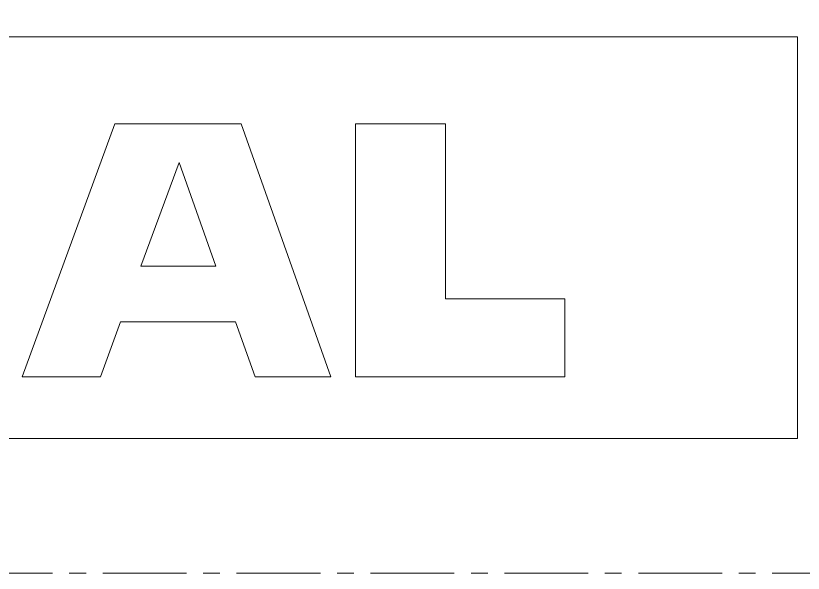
# Model space of a CAD drawing. Extents: x 105 to 1195, y -174 to 82.
# Drawn here: x 1067.25 to 1079.02, y -112.04 to -103.72 of the extents above; entities that cross this region are included whole.
import ezdxf

# ---------------------------------------------------------------- set-up
doc = ezdxf.new("R2010")
doc.units = 0
doc.header["$MEASUREMENT"] = 0
doc.linetypes.add('AUSGEZOGEN', pattern=[0])
doc.linetypes.add('CENTER', pattern=[2, 1.25, -0.25, 0.25, -0.25])
doc.layers.get('0').update_dxf_attribs({"linetype": 'AUSGEZOGEN'})

# ---------------------------------------------------------------- blocks, each defined once
blk = doc.blocks.new('0')
at = {"linetype": 'CENTER', "lineweight": 5}
blk.add_lwpolyline([(84, 63.2), (84, 8), (2, 8), (2, 63.2)], close=True, dxfattribs=at)
at = {"lineweight": 5}
for points in [[(43.124, 16.01), (43.124, 10.01), (24.735, 10.01), (24.735, 16.01)], [(32.933, 14.711), (31.547, 10.933), (32.715, 10.933), (33.017, 11.756), (34.731, 11.756), (35.024, 10.933), (36.157, 10.933), (34.817, 14.711)], [(37.868, 14.711), (37.868, 12.099), (39.65, 12.099), (39.65, 10.933), (36.523, 10.933), (36.523, 14.711)], [(33.321, 12.584), (34.438, 12.584), (33.889, 14.132)]]:
    blk.add_lwpolyline(points, close=True, dxfattribs=at)

msp = doc.modelspace()

# ---------------------------------------------------------------- block references
at = {"lineweight": 5}
msp.add_blockref('0', (1035.804, -120.04), dxfattribs=at)

doc.saveas('drawing.dxf')
